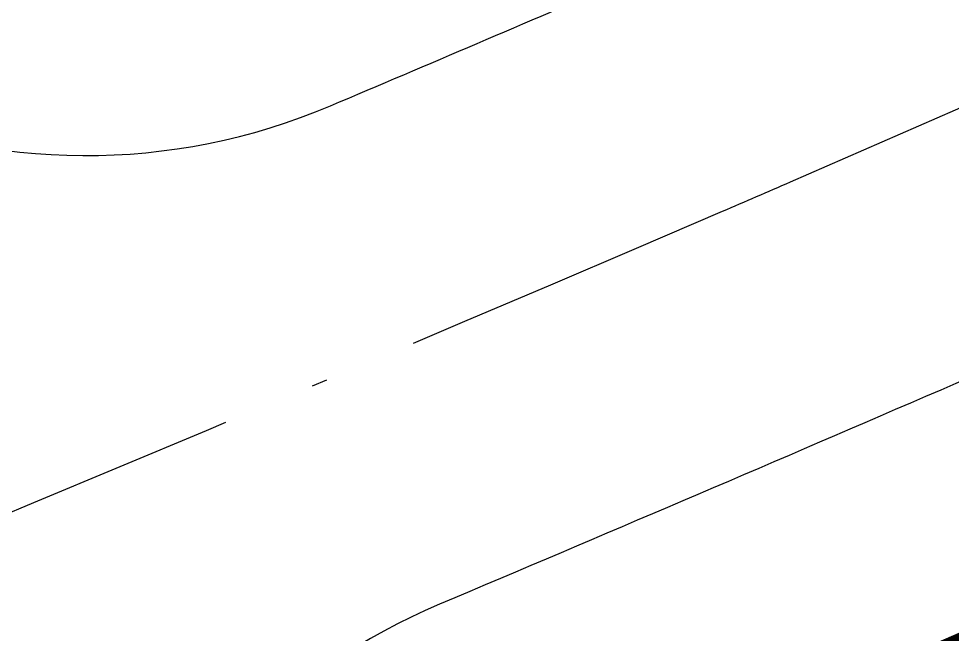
# Model space of a CAD drawing. Header units: millimetres. Extents: x 567980 to 569372, y 2065777 to 2066674.
# Drawn here: x 568619.06 to 568641.41, y 2066448.83 to 2066463.56 of the extents above; entities that cross this region are included whole.
import ezdxf

# ---------------------------------------------------------------- set-up
doc = ezdxf.new("R2010")
doc.units = ezdxf.units.MM
doc.linetypes.add('ACAD_ISO10W100', pattern=[18.5, 12, -3, 0.5, -3])
doc.linetypes.add('HIDDEN', pattern=[0.75, 0.5, -0.25])
doc.layers.add('boDnv', color=54, linetype='Continuous', lineweight=25)
for name, color, linetype in [('LogDg', 7, 'Continuous'), ('RANHGIOI', 2, 'HIDDEN'), ('TimDg', 222, 'Continuous')]:
    doc.layers.add(name, color=color, linetype=linetype)

# ---------------------------------------------------------------- blocks, each defined once
blk = doc.blocks.new('NEN')
at = {"layer": 'LogDg'}
for points in [[(-90.91, 98.466, 0.429754), (-70.957, 89.772, 0.001079), (-63.934, 92.766, 0.001474), (-62.342, 93.454), (-47.534, 99.909, 0.386536), (-43.126, 109.726), (-48.301, 125.574), (-42.598, 127.436), (-38.076, 113.59, 0.442444), (-27.275, 108.739), (111.617, 169.28, 0.414214), (115.754, 179.811), (109.361, 194.478), (114.861, 196.875), (121.255, 182.208, 0.414214), (131.785, 178.071), (252.97, 230.894)], [(-68.344, 77.848, 0.398827), (-76.611, 58.929), (-51.692, -9.967, 0.433046), (-40.973, -14.58), (-10.717, -1.397, 0.39741), (-6.406, 8.704), (-33.979, 83.495, 0.431261), (-44.682, 88.062), (-45.111, 87.874, -0.003775), (-68.344, 77.848)]]:
    blk.add_lwpolyline(points, format="xyb", dxfattribs=at)
at = {"layer": 'RANHGIOI', "color": 1, "ltscale": 9, "const_width": 1}
blk.add_lwpolyline([(-499.271, -471.636), (-50.48, -321.024, 0.050684), (130.425, -239.135), (301.319, -139.843), (460, -51.299, 0.006594), (435.293, -5.051), (303.078, 234.769), (284.672, 225.077), (-55.993, 76.586), (-56.839, 76.223, -0.005137), (-90.743, 62.093)], format="xyb", dxfattribs=at)
at = {"layer": 'TimDg', "linetype": 'ACAD_ISO10W100', "ltscale": 0.75}
blk.add_lwpolyline([(-618.456, -41.023), (-507.652, -29.604, 0.021218), (-465.681, -23.47), (-420.462, -14.888, 0.020567), (-380.415, -5.567), (-94.607, 73.475, 0.005041), (-61.569, 87.252, 0.001474), (-59.945, 87.954), (279.472, 235.9), (307.904, 250.872)], format="xyb", dxfattribs=at)

msp = doc.modelspace()

# ---------------------------------------------------------------- linework, layer by layer
at = {"layer": 'RANHGIOI', "color": 1, "ltscale": 9, "const_width": 1}
msp.add_lwpolyline([(568198.209, 2065900.061), (568647.001, 2066050.673, 0.050684), (568827.906, 2066132.562), (568998.799, 2066231.855), (569157.481, 2066320.398, 0.006594), (569132.774, 2066366.646), (569000.559, 2066606.466), (568982.152, 2066596.774), (568641.488, 2066448.283), (568640.642, 2066447.92, -0.005137), (568606.738, 2066433.79)], format="xyb", dxfattribs=at)

# ---------------------------------------------------------------- next in the draw order: block references
at = {"layer": 'boDnv'}
msp.add_blockref('NEN', (568697.481, 2066371.697), dxfattribs=at)

doc.saveas('drawing.dxf')
